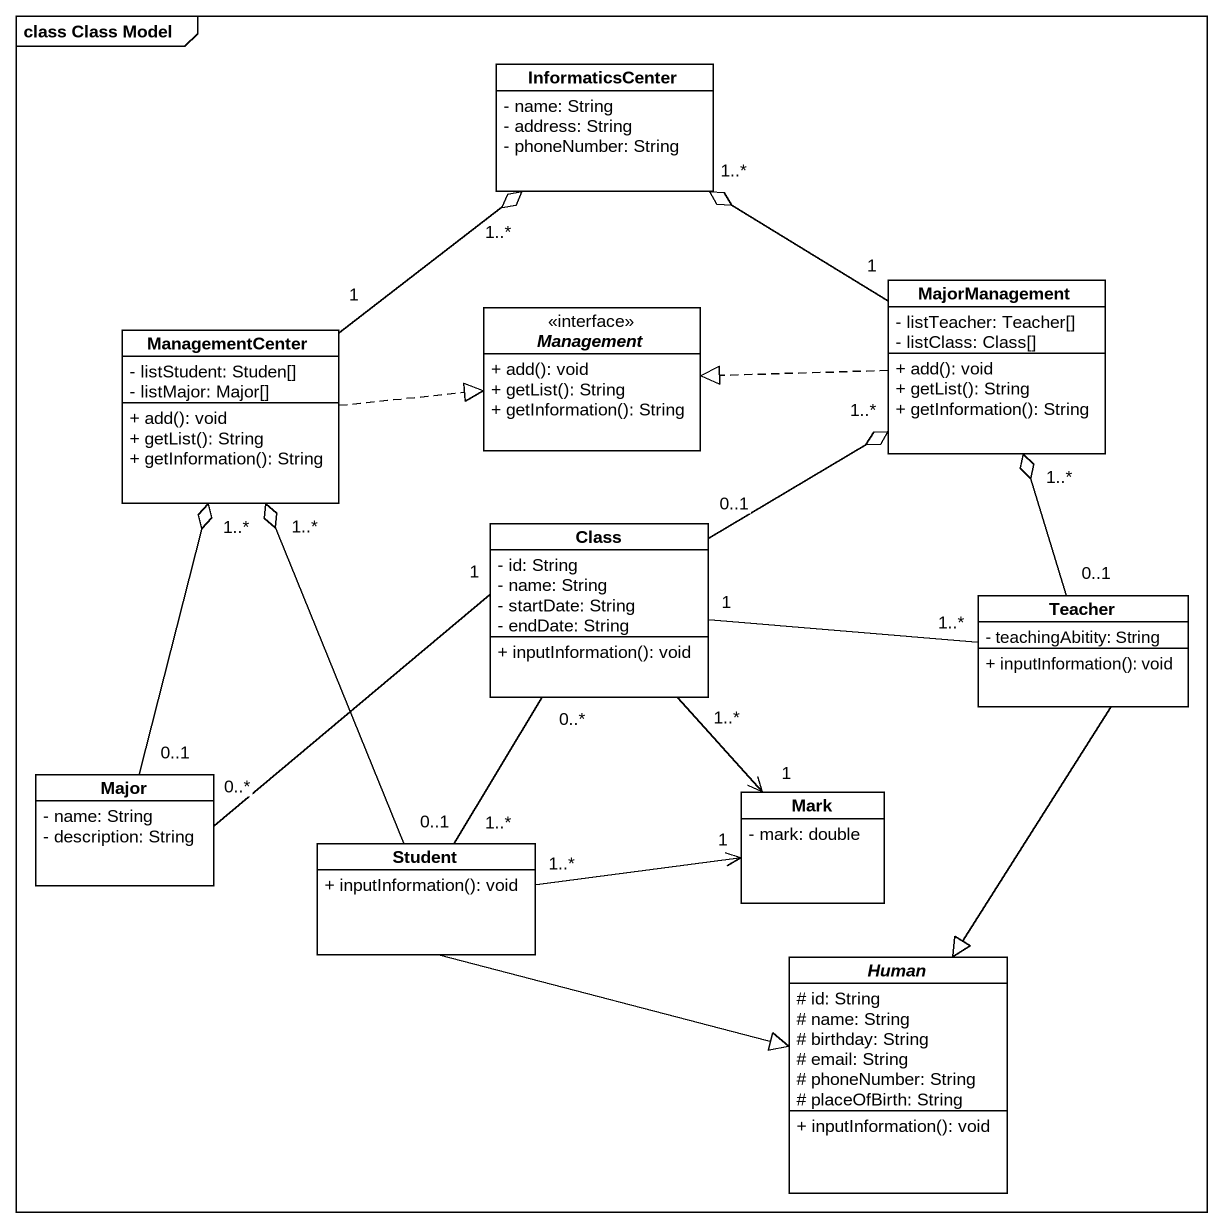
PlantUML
@startuml
mainframe class Class Model
hide circle
hide empty members
skinparam classAttributeIconSize 0
class InformaticsCenter {
  - name: String
  - address: String
  - phoneNumber: String
}
interface Management {
  + add(): void
  + getList(): String
  + getInformation(): String
}
class MajorManagement {
  - listTeacher: Teacher[]
  - listClass: Class[]
  + add(): void
  + getList(): String
  + getInformation(): String
}
class ManagementCenter {
  - listStudent: Studen[]
  - listMajor: Major[]
  + add(): void
  + getList(): String
  + getInformation(): String
}
class "Class" as Class_ {
  - id: String
  - name: String
  - startDate: String
  - endDate: String
  + inputInformation(): void
}
class Teacher {
  - teachingAbitity: String
  + inputInformation(): void
}
class Major {
  - name: String
  - description: String
}
class Mark {
  - mark: double
}
class Student {
  + inputInformation(): void
}
abstract class Human {
  # id: String
  # name: String
  # birthday: String
  # email: String
  # phoneNumber: String
  # placeOfBirth: String
  + inputInformation(): void
}
MajorManagement "1" -up-o "1..*" InformaticsCenter
MajorManagement .left.|> Management
ManagementCenter "1" -up-o "1..*" InformaticsCenter
ManagementCenter .right.|> Management
Class_ "0..1" -up-o "1..*" MajorManagement
Class_ "1" -right- "1..*" Teacher
Class_ "1" -left- "0..*" Major
Class_ "1..*" --> "1" Mark
Teacher "0..1" -up-o "1..*" MajorManagement
Teacher --|> Human
Major "0..1" -up-o "1..*" ManagementCenter
Student "0..1" -up-o "1..*" ManagementCenter
Student "1..*" -up- "0..*" Class_
Student "1..*" -right-> "1" Mark
Student -right-|> Human
@enduml
